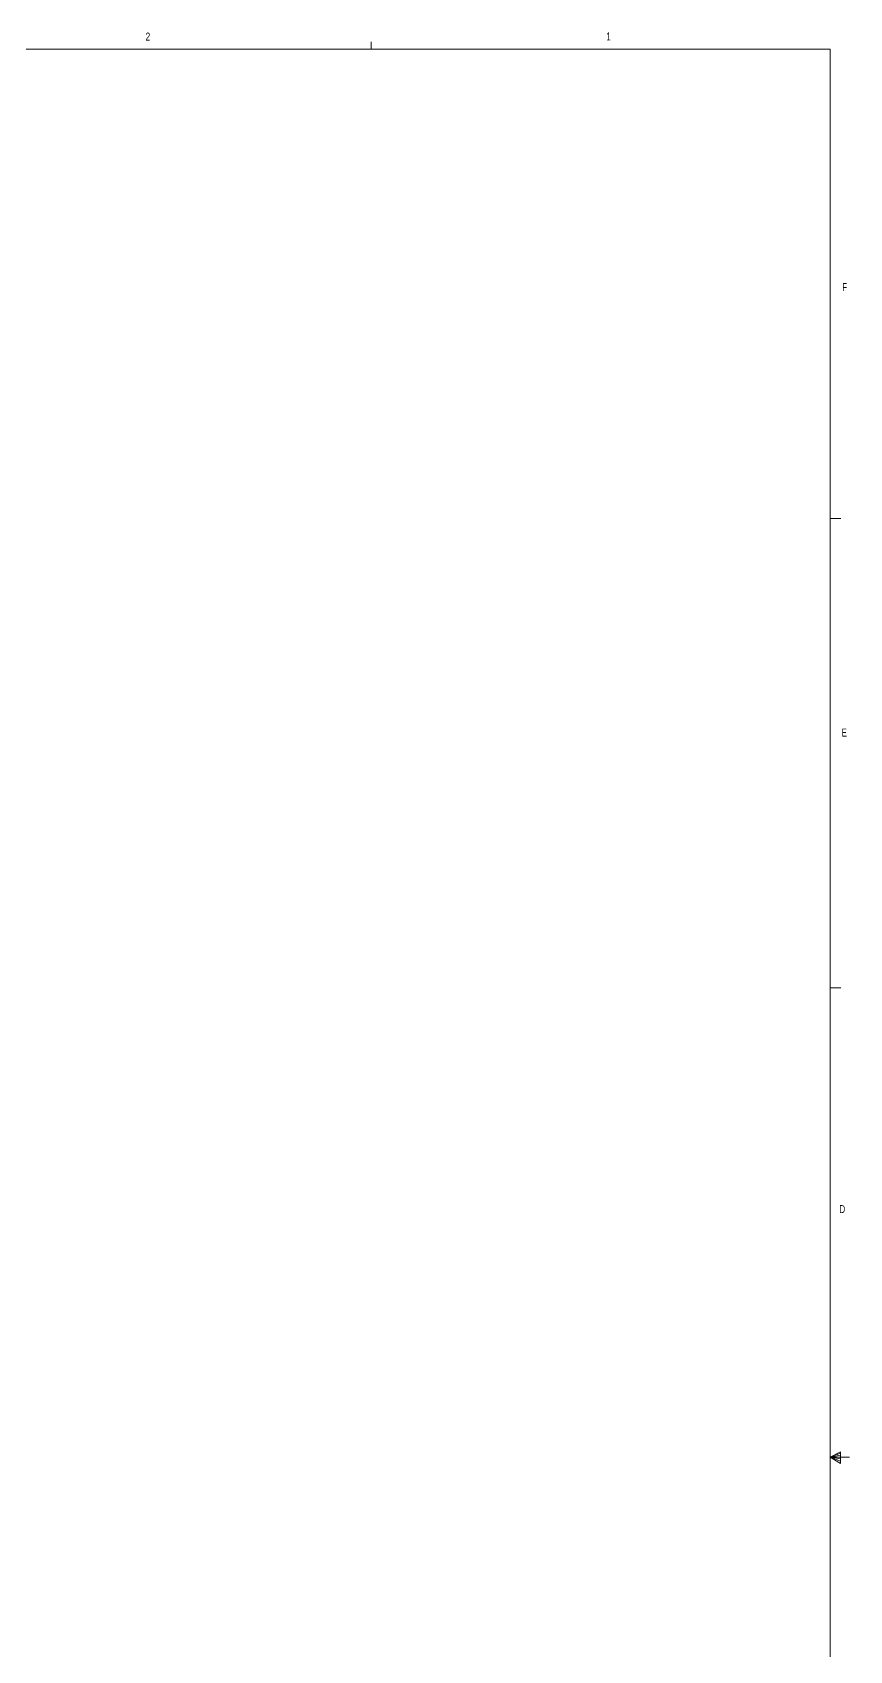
# Model space of a CAD drawing. Header units: inches. Extents: x 0.3 to 43.9, y 0.2 to 33.7.
# Drawn here: x 34.18 to 43.75, y 14.64 to 33.61 of the extents above; entities that cross this region are included whole.
import ezdxf

# ---------------------------------------------------------------- set-up
doc = ezdxf.new("R2010")
doc.units = ezdxf.units.IN
doc.header["$MEASUREMENT"] = 0
doc.styles.add('SLDTEXTSTYLE0', font='TXT', dxfattribs={"width": 0.75})

msp = doc.modelspace()

# ---------------------------------------------------------------- linework, layer by layer
at = {"color": 7, "linetype": 'Continuous', "lineweight": 0}
for p, q in [((0.523, 33.411), (43.523, 33.411)), ((38.148, 33.411), (38.148, 33.495)), ((43.523, 0.411), (43.523, 33.411)), ((43.523, 27.911), (43.648, 27.911)), ((43.523, 22.411), (43.648, 22.411)), ((43.523, 16.911), (43.647, 16.976)), ((43.647, 16.958), (43.523, 16.911)), ((43.647, 16.934), (43.523, 16.911)), ((43.647, 16.891), (43.523, 16.911)), ((43.647, 16.865), (43.523, 16.911)), ((43.647, 16.837), (43.523, 16.911)), ((43.523, 16.911), (43.752, 16.911)), ((43.647, 16.976), (43.647, 16.837))]:
    msp.add_line(p, q, dxfattribs=at)

# ---------------------------------------------------------------- texts
at = {"color": 7, "linetype": 'Continuous', "lineweight": 0, "char_height": 0.0938, "attachment_point": 1, "style": 'SLDTEXTSTYLE0'}
for s, insert in [('2', (35.505, 33.605)), ('1', (40.902, 33.607)), ('F', (43.665, 30.669)), ('E', (43.657, 25.449)), ('D', (43.632, 19.866))]:
    msp.add_mtext(s, dxfattribs=dict(at, insert=insert))

doc.saveas('drawing.dxf')
